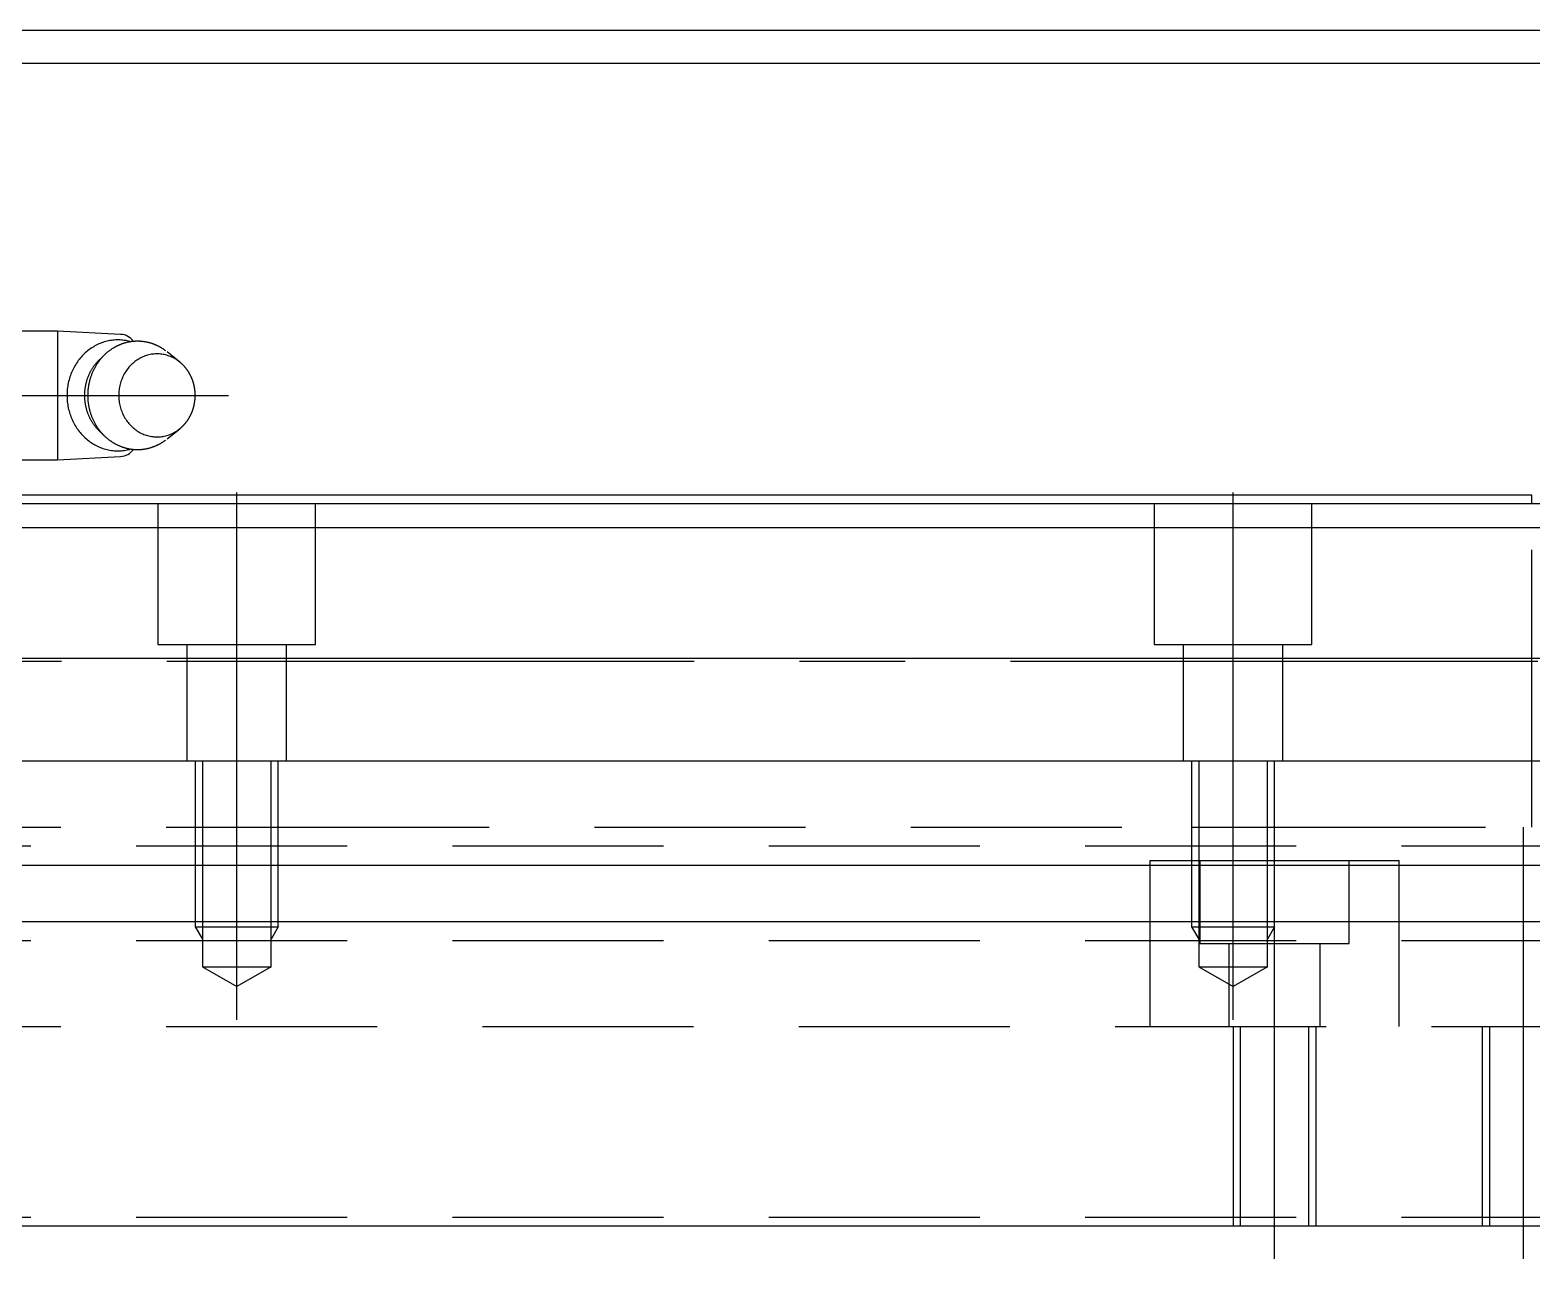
# Model space of a CAD drawing. Extents: x -94 to 676, y -24 to 368.
# Drawn here: x 307.6 to 398, y -2 to 72 of the extents above; entities that cross this region are included whole.
import ezdxf

# ---------------------------------------------------------------- set-up
doc = ezdxf.new("R2010")
doc.units = 0
doc.linetypes.add('CENTER', pattern=[50.8, 31.75, -6.35, 6.35, -6.35])
doc.linetypes.add('DASHED', pattern=[19.05, 12.7, -6.35])
doc.layers.get('0').update_dxf_attribs({"linetype": 'CONTINUOUS'})
doc.layers.add('CENTER', color=1, linetype='CENTER')

msp = doc.modelspace()

# ---------------------------------------------------------------- linework, layer by layer
at = {"color": 7, "linetype": 'CONTINUOUS'}
for p, q in [((305, 72), (474, 72)), ((305, 70), (466, 70)), ((309.2, 53.875), (307, 53.875)), ((309.2, 53.875), (309.2, 46.125)), ((313.008, 53.675), (309.2, 53.875)), ((316.572, 52.006), (315.817, 52.616)), ((312.024, 52.427), (311.699, 52.111)), ((315.817, 47.384), (316.572, 47.994)), ((311.699, 47.889), (312.024, 47.573)), ((309.2, 46.125), (313.008, 46.325)), ((307, 46.125), (309.2, 46.125)), ((398, 44), (304.5, 44)), ((304.5, 43.5), (460, 43.5)), ((398, 43.5), (398, 44)), ((304.5, 42.043), (460, 42.043)), ((304.5, 34.18), (460, 34.18)), ((0, 28), (460, 28)), ((460, 21.7), (0, 21.7)), ((460, 18.3), (0, 18.3)), ((0, 0), (460, 0))]:
    msp.add_line(p, q, dxfattribs=at)
at = {"color": 3, "linetype": 'DASHED'}
for p, q in [((315.25, 43.5), (315.25, 35)), ((324.75, 35), (324.75, 43.5)), ((375.25, 43.5), (375.25, 35)), ((384.75, 35), (384.75, 43.5)), ((398, 28), (398, 43.5)), ((315.25, 35), (320, 35)), ((317, 35), (317, 28)), ((320, 35), (324.75, 35)), ((323, 28), (323, 35)), ((375.25, 35), (380, 35)), ((377, 35), (377, 28)), ((380, 35), (384.75, 35)), ((383, 28), (383, 35)), ((317.5, 28), (317.5, 21.7)), ((317.933, 28), (317.933, 18)), ((322.067, 18), (322.067, 28)), ((322.5, 21.7), (322.5, 28)), ((377.5, 28), (377.5, 21.7)), ((377.933, 28), (377.933, 18)), ((382.067, 18), (382.067, 28)), ((382.5, 21.7), (382.5, 28)), ((398, 24), (398, 28)), ((296.708, 24), (317.5, 24)), ((317.5, 24), (322.5, 24)), ((322.5, 24), (377.5, 24)), ((377.5, 24), (382.5, 24)), ((382.5, 24), (398, 24)), ((460, 22.85), (0, 22.85)), ((375, 22), (377.5, 22)), ((375, 21.7), (375, 22)), ((377.5, 22), (382.5, 22)), ((378, 22), (378, 17)), ((382.5, 22), (390, 22)), ((387, 17), (387, 22)), ((390, 21.7), (390, 22)), ((317.5, 21.7), (317.5, 18.3)), ((322.5, 18.3), (322.5, 21.7)), ((375, 18.3), (375, 21.7)), ((377.5, 21.7), (377.5, 18.3)), ((382.5, 18.3), (382.5, 21.7)), ((390, 18.3), (390, 21.7)), ((317.5, 18.3), (317.5, 18)), ((322.5, 18), (322.5, 18.3)), ((375, 12), (375, 18.3)), ((377.5, 18.3), (377.5, 18)), ((382.5, 18), (382.5, 18.3)), ((382.5, 18), (382.5, 18.3)), ((390, 12), (390, 18.3)), ((317.5, 18), (317.933, 17.25)), ((317.5, 18), (322.5, 18)), ((317.933, 18), (317.933, 15.6)), ((322.067, 15.6), (322.067, 18)), ((322.5, 18), (322.067, 17.25)), ((377.5, 18), (377.933, 17.25)), ((377.5, 18), (382.5, 18)), ((377.933, 18), (377.933, 15.6)), ((382.067, 15.6), (382.067, 18)), ((382.5, 18), (382.067, 17.25)), ((460, 17.15), (0, 17.15)), ((378, 17), (387, 17)), ((379.75, 17), (379.75, 12)), ((385.25, 12), (385.25, 17)), ((317.933, 15.6), (320, 14.407)), ((317.933, 15.6), (322.067, 15.6)), ((322.067, 15.6), (320, 14.407)), ((377.933, 15.6), (380, 14.407)), ((377.933, 15.6), (382.067, 15.6)), ((382.067, 15.6), (380, 14.407)), ((296.708, 12), (403.292, 12)), ((380, 12), (380, 0)), ((380.433, 12), (380.433, 0)), ((384.567, 0), (384.567, 12)), ((385, 0), (385, 12)), ((395, 12), (395, 0)), ((395.433, 12), (395.433, 0)), ((460, 0.5), (6.5, 0.5))]:
    msp.add_line(p, q, dxfattribs=at)
at = {"color": 7, "linetype": 'CONTINUOUS'}
for points in [[(313.573, 53.248, 0), (313.488, 53.268, 0), (313.403, 53.286, 0), (313.318, 53.302, 0), (313.232, 53.315, 0), (313.145, 53.325, 0), (313.059, 53.333, 0), (312.972, 53.337, 0), (312.885, 53.34, 0), (312.799, 53.34, 0), (312.712, 53.336, 0), (312.625, 53.331, 0), (312.539, 53.322, 0), (312.453, 53.311, 0), (312.367, 53.298, 0), (312.281, 53.282, 0), (312.196, 53.263, 0), (312.112, 53.241, 0), (312.028, 53.217, 0), (311.944, 53.19, 0), (311.862, 53.161, 0), (311.78, 53.13, 0), (311.699, 53.095, 0), (311.619, 53.059, 0), (311.54, 53.02, 0), (311.462, 52.978, 0), (311.386, 52.934, 0), (311.31, 52.888, 0), (311.236, 52.84, 0), (311.162, 52.789, 0), (311.091, 52.736, 0), (311.02, 52.681, 0), (310.951, 52.623, 0), (310.884, 52.564, 0), (310.818, 52.502, 0), (310.754, 52.439, 0), (310.691, 52.374, 0), (310.631, 52.306, 0), (310.572, 52.237, 0), (310.514, 52.166, 0), (310.459, 52.094, 0), (310.405, 52.019, 0), (310.354, 51.944, 0), (310.304, 51.866, 0), (310.257, 51.787, 0), (310.212, 51.707, 0), (310.168, 51.625, 0), (310.127, 51.542, 0), (310.088, 51.458, 0), (310.051, 51.372, 0), (310.017, 51.286, 0), (309.985, 51.198, 0), (309.955, 51.11, 0), (309.927, 51.021, 0), (309.902, 50.93, 0), (309.879, 50.84, 0), (309.858, 50.748, 0), (309.84, 50.656, 0), (309.824, 50.563, 0), (309.81, 50.47, 0), (309.799, 50.376, 0), (309.791, 50.282, 0), (309.785, 50.188, 0), (309.781, 50.094, 0), (309.78, 50, 0), (309.781, 49.906, 0), (309.785, 49.812, 0), (309.791, 49.718, 0), (309.799, 49.624, 0), (309.81, 49.53, 0), (309.824, 49.437, 0), (309.84, 49.344, 0), (309.858, 49.252, 0), (309.879, 49.16, 0), (309.902, 49.07, 0), (309.927, 48.979, 0), (309.955, 48.89, 0), (309.985, 48.802, 0), (310.017, 48.714, 0), (310.051, 48.628, 0), (310.088, 48.542, 0), (310.127, 48.458, 0), (310.168, 48.375, 0), (310.212, 48.293, 0), (310.257, 48.213, 0), (310.304, 48.134, 0), (310.354, 48.056, 0), (310.405, 47.981, 0), (310.459, 47.906, 0), (310.514, 47.834, 0), (310.572, 47.763, 0), (310.631, 47.694, 0), (310.691, 47.626, 0), (310.754, 47.561, 0), (310.818, 47.498, 0), (310.884, 47.436, 0), (310.951, 47.377, 0), (311.02, 47.319, 0), (311.091, 47.264, 0), (311.162, 47.211, 0), (311.236, 47.16, 0), (311.31, 47.112, 0), (311.386, 47.066, 0), (311.462, 47.022, 0), (311.54, 46.98, 0), (311.619, 46.941, 0), (311.699, 46.905, 0), (311.78, 46.87, 0), (311.862, 46.839, 0), (311.944, 46.81, 0), (312.028, 46.783, 0), (312.112, 46.759, 0), (312.196, 46.737, 0), (312.281, 46.718, 0), (312.367, 46.702, 0), (312.453, 46.689, 0), (312.539, 46.678, 0), (312.625, 46.669, 0), (312.712, 46.664, 0), (312.799, 46.66, 0), (312.885, 46.66, 0), (312.972, 46.663, 0), (313.059, 46.667, 0), (313.145, 46.675, 0), (313.232, 46.685, 0), (313.318, 46.698, 0), (313.403, 46.714, 0), (313.488, 46.732, 0), (313.573, 46.752, 0)], [(312.117, 52.514, 0), (312.085, 52.486, 0), (312.054, 52.456, 0), (312.023, 52.427, 0), (311.992, 52.397, 0), (311.962, 52.366, 0), (311.932, 52.335, 0), (311.903, 52.303, 0), (311.874, 52.271, 0), (311.845, 52.239, 0), (311.817, 52.206, 0), (311.789, 52.173, 0), (311.762, 52.139, 0), (311.735, 52.105, 0), (311.709, 52.071, 0), (311.683, 52.036, 0), (311.657, 52.001, 0), (311.632, 51.965, 0), (311.607, 51.929, 0), (311.583, 51.892, 0), (311.559, 51.856, 0), (311.536, 51.819, 0), (311.513, 51.781, 0), (311.491, 51.744, 0), (311.469, 51.706, 0), (311.448, 51.667, 0), (311.427, 51.628, 0), (311.407, 51.589, 0), (311.387, 51.55, 0), (311.367, 51.51, 0), (311.348, 51.471, 0), (311.33, 51.43, 0), (311.312, 51.39, 0), (311.295, 51.349, 0), (311.278, 51.308, 0), (311.262, 51.267, 0), (311.246, 51.225, 0), (311.231, 51.184, 0), (311.216, 51.142, 0), (311.202, 51.1, 0), (311.188, 51.057, 0), (311.175, 51.015, 0), (311.162, 50.972, 0), (311.15, 50.929, 0), (311.139, 50.886, 0), (311.128, 50.843, 0), (311.117, 50.799, 0), (311.107, 50.756, 0), (311.098, 50.712, 0), (311.089, 50.668, 0), (311.081, 50.624, 0), (311.074, 50.58, 0), (311.067, 50.536, 0), (311.06, 50.492, 0), (311.054, 50.447, 0), (311.049, 50.403, 0), (311.044, 50.358, 0), (311.04, 50.314, 0), (311.036, 50.269, 0), (311.033, 50.224, 0), (311.03, 50.179, 0), (311.028, 50.135, 0), (311.027, 50.09, 0), (311.026, 50.045, 0), (311.026, 50, 0), (311.026, 49.955, 0), (311.027, 49.91, 0), (311.028, 49.865, 0), (311.03, 49.821, 0), (311.033, 49.776, 0), (311.036, 49.731, 0), (311.04, 49.686, 0), (311.044, 49.642, 0), (311.049, 49.597, 0), (311.054, 49.553, 0), (311.06, 49.508, 0), (311.067, 49.464, 0), (311.074, 49.42, 0), (311.081, 49.376, 0), (311.089, 49.332, 0), (311.098, 49.288, 0), (311.107, 49.244, 0), (311.117, 49.201, 0), (311.128, 49.157, 0), (311.139, 49.114, 0), (311.15, 49.071, 0), (311.162, 49.028, 0), (311.175, 48.985, 0), (311.188, 48.943, 0), (311.202, 48.9, 0), (311.216, 48.858, 0), (311.231, 48.816, 0), (311.246, 48.775, 0), (311.262, 48.733, 0), (311.278, 48.692, 0), (311.295, 48.651, 0), (311.312, 48.61, 0), (311.33, 48.57, 0), (311.348, 48.529, 0), (311.367, 48.49, 0), (311.387, 48.45, 0), (311.407, 48.411, 0), (311.427, 48.372, 0), (311.448, 48.333, 0), (311.469, 48.294, 0), (311.491, 48.256, 0), (311.513, 48.219, 0), (311.536, 48.181, 0), (311.559, 48.144, 0), (311.583, 48.108, 0), (311.607, 48.071, 0), (311.632, 48.035, 0), (311.657, 47.999, 0), (311.683, 47.964, 0), (311.709, 47.929, 0), (311.735, 47.895, 0), (311.762, 47.861, 0), (311.789, 47.827, 0), (311.817, 47.794, 0), (311.845, 47.761, 0), (311.874, 47.729, 0), (311.903, 47.697, 0), (311.932, 47.665, 0), (311.962, 47.634, 0), (311.992, 47.603, 0), (312.023, 47.573, 0), (312.054, 47.544, 0), (312.085, 47.514, 0), (312.117, 47.486, 0)], [(315.722, 52.69, 0), (315.697, 52.708, 0), (315.672, 52.727, 0), (315.646, 52.744, 0), (315.621, 52.762, 0), (315.595, 52.779, 0), (315.569, 52.796, 0), (315.543, 52.813, 0), (315.517, 52.83, 0), (315.491, 52.846, 0), (315.464, 52.862, 0), (315.437, 52.877, 0), (315.411, 52.892, 0), (315.384, 52.907, 0), (315.357, 52.922, 0), (315.33, 52.937, 0), (315.302, 52.951, 0), (315.275, 52.965, 0), (315.247, 52.978, 0), (315.22, 52.991, 0), (315.192, 53.004, 0), (315.164, 53.017, 0), (315.136, 53.029, 0), (315.108, 53.041, 0), (315.079, 53.053, 0), (315.051, 53.064, 0), (315.022, 53.075, 0), (314.994, 53.086, 0), (314.965, 53.096, 0), (314.936, 53.106, 0), (314.908, 53.116, 0), (314.879, 53.126, 0), (314.85, 53.135, 0), (314.82, 53.144, 0), (314.791, 53.152, 0), (314.762, 53.161, 0), (314.733, 53.169, 0), (314.703, 53.176, 0), (314.674, 53.183, 0), (314.644, 53.19, 0), (314.614, 53.197, 0), (314.585, 53.203, 0), (314.555, 53.209, 0), (314.525, 53.215, 0), (314.495, 53.22, 0), (314.465, 53.225, 0), (314.435, 53.23, 0), (314.405, 53.234, 0), (314.375, 53.238, 0), (314.345, 53.242, 0), (314.315, 53.245, 0), (314.285, 53.248, 0), (314.255, 53.251, 0), (314.225, 53.253, 0), (314.195, 53.255, 0), (314.164, 53.257, 0), (314.134, 53.258, 0), (314.104, 53.259, 0), (314.074, 53.26, 0), (314.043, 53.26, 0), (314.013, 53.26, 0), (313.983, 53.26, 0), (313.953, 53.259, 0), (313.922, 53.258, 0), (313.892, 53.257, 0), (313.862, 53.255, 0), (313.832, 53.253, 0), (313.802, 53.251, 0), (313.772, 53.248, 0), (313.741, 53.245, 0), (313.711, 53.242, 0), (313.681, 53.238, 0), (313.651, 53.234, 0), (313.621, 53.23, 0), (313.591, 53.225, 0), (313.561, 53.221, 0), (313.532, 53.215, 0), (313.502, 53.21, 0), (313.472, 53.204, 0), (313.442, 53.198, 0), (313.413, 53.191, 0), (313.383, 53.184, 0), (313.354, 53.177, 0), (313.324, 53.169, 0), (313.295, 53.162, 0), (313.265, 53.153, 0), (313.236, 53.145, 0), (313.207, 53.136, 0), (313.178, 53.127, 0), (313.149, 53.117, 0), (313.12, 53.108, 0), (313.091, 53.098, 0), (313.063, 53.087, 0), (313.034, 53.077, 0), (313.006, 53.066, 0), (312.977, 53.054, 0), (312.949, 53.042, 0), (312.921, 53.031, 0), (312.893, 53.018, 0), (312.865, 53.006, 0), (312.837, 52.993, 0), (312.809, 52.98, 0), (312.782, 52.966, 0), (312.754, 52.952, 0), (312.727, 52.938, 0), (312.7, 52.924, 0), (312.673, 52.909, 0), (312.646, 52.894, 0), (312.619, 52.879, 0), (312.592, 52.864, 0), (312.566, 52.848, 0), (312.539, 52.831, 0), (312.513, 52.815, 0), (312.487, 52.798, 0), (312.461, 52.781, 0), (312.435, 52.764, 0), (312.41, 52.746, 0), (312.384, 52.729, 0), (312.359, 52.711, 0), (312.334, 52.692, 0), (312.309, 52.673, 0), (312.285, 52.654, 0), (312.26, 52.635, 0), (312.236, 52.616, 0), (312.211, 52.596, 0), (312.187, 52.576, 0), (312.164, 52.556, 0), (312.14, 52.535, 0), (312.117, 52.514, 0)], [(316.499, 52.063, 0), (316.434, 52.109, 0), (316.367, 52.154, 0), (316.299, 52.196, 0), (316.23, 52.235, 0), (316.16, 52.272, 0), (316.088, 52.306, 0), (316.016, 52.337, 0), (315.942, 52.366, 0), (315.868, 52.392, 0), (315.793, 52.415, 0), (315.717, 52.436, 0), (315.641, 52.453, 0), (315.564, 52.468, 0), (315.487, 52.48, 0), (315.409, 52.489, 0), (315.331, 52.496, 0), (315.253, 52.499, 0), (315.175, 52.5, 0), (315.097, 52.498, 0), (315.019, 52.492, 0), (314.941, 52.484, 0), (314.864, 52.473, 0), (314.787, 52.46, 0), (314.71, 52.443, 0), (314.634, 52.424, 0), (314.559, 52.401, 0), (314.484, 52.377, 0), (314.411, 52.349, 0), (314.338, 52.319, 0), (314.266, 52.285, 0), (314.195, 52.25, 0), (314.125, 52.211, 0), (314.057, 52.171, 0), (313.99, 52.127, 0), (313.924, 52.081, 0), (313.86, 52.033, 0), (313.797, 51.983, 0), (313.736, 51.93, 0), (313.677, 51.875, 0), (313.619, 51.818, 0), (313.563, 51.759, 0), (313.509, 51.697, 0), (313.457, 51.634, 0), (313.407, 51.569, 0), (313.359, 51.502, 0), (313.313, 51.434, 0), (313.27, 51.363, 0), (313.228, 51.291, 0), (313.189, 51.218, 0), (313.152, 51.143, 0), (313.118, 51.067, 0), (313.086, 50.99, 0), (313.056, 50.911, 0), (313.029, 50.832, 0), (313.004, 50.752, 0), (312.982, 50.67, 0), (312.962, 50.588, 0), (312.945, 50.505, 0), (312.931, 50.422, 0), (312.919, 50.338, 0), (312.909, 50.254, 0), (312.903, 50.169, 0), (312.899, 50.085, 0), (312.897, 50, 0), (312.899, 49.915, 0), (312.903, 49.831, 0), (312.909, 49.746, 0), (312.919, 49.662, 0), (312.931, 49.578, 0), (312.945, 49.495, 0), (312.962, 49.412, 0), (312.982, 49.33, 0), (313.004, 49.248, 0), (313.029, 49.168, 0), (313.056, 49.089, 0), (313.086, 49.01, 0), (313.118, 48.933, 0), (313.152, 48.857, 0), (313.189, 48.782, 0), (313.228, 48.709, 0), (313.27, 48.637, 0), (313.313, 48.566, 0), (313.359, 48.498, 0), (313.407, 48.431, 0), (313.457, 48.366, 0), (313.509, 48.303, 0), (313.563, 48.241, 0), (313.619, 48.182, 0), (313.677, 48.125, 0), (313.736, 48.07, 0), (313.797, 48.017, 0), (313.86, 47.967, 0), (313.924, 47.919, 0), (313.99, 47.873, 0), (314.057, 47.829, 0), (314.125, 47.789, 0), (314.195, 47.75, 0), (314.266, 47.715, 0), (314.338, 47.681, 0), (314.411, 47.651, 0), (314.484, 47.623, 0), (314.559, 47.599, 0), (314.634, 47.576, 0), (314.71, 47.557, 0), (314.787, 47.54, 0), (314.864, 47.527, 0), (314.941, 47.516, 0), (315.019, 47.508, 0), (315.097, 47.502, 0), (315.175, 47.5, 0), (315.253, 47.501, 0), (315.331, 47.504, 0), (315.409, 47.511, 0), (315.487, 47.52, 0), (315.564, 47.532, 0), (315.641, 47.547, 0), (315.717, 47.564, 0), (315.793, 47.585, 0), (315.868, 47.608, 0), (315.942, 47.634, 0), (316.016, 47.663, 0), (316.088, 47.694, 0), (316.16, 47.728, 0), (316.23, 47.765, 0), (316.299, 47.804, 0), (316.367, 47.846, 0), (316.434, 47.891, 0), (316.499, 47.937, 0)], [(311.78, 52.187, 0), (311.752, 52.162, 0), (311.725, 52.136, 0), (311.698, 52.11, 0), (311.671, 52.084, 0), (311.645, 52.057, 0), (311.619, 52.03, 0), (311.594, 52.003, 0), (311.568, 51.975, 0), (311.544, 51.947, 0), (311.519, 51.918, 0), (311.495, 51.889, 0), (311.471, 51.86, 0), (311.448, 51.831, 0), (311.425, 51.801, 0), (311.402, 51.77, 0), (311.38, 51.74, 0), (311.358, 51.709, 0), (311.337, 51.677, 0), (311.316, 51.646, 0), (311.295, 51.614, 0), (311.275, 51.582, 0), (311.255, 51.549, 0), (311.235, 51.516, 0), (311.216, 51.483, 0), (311.198, 51.45, 0), (311.18, 51.416, 0), (311.162, 51.382, 0), (311.145, 51.348, 0), (311.128, 51.313, 0), (311.111, 51.279, 0), (311.095, 51.244, 0), (311.08, 51.209, 0), (311.065, 51.173, 0), (311.05, 51.138, 0), (311.036, 51.102, 0), (311.022, 51.066, 0), (311.009, 51.029, 0), (310.996, 50.993, 0), (310.984, 50.956, 0), (310.972, 50.92, 0), (310.96, 50.883, 0), (310.95, 50.845, 0), (310.939, 50.808, 0), (310.929, 50.771, 0), (310.92, 50.733, 0), (310.91, 50.695, 0), (310.902, 50.657, 0), (310.894, 50.619, 0), (310.886, 50.581, 0), (310.879, 50.543, 0), (310.872, 50.505, 0), (310.866, 50.466, 0), (310.861, 50.428, 0), (310.855, 50.389, 0), (310.851, 50.35, 0), (310.847, 50.312, 0), (310.843, 50.273, 0), (310.84, 50.234, 0), (310.837, 50.195, 0), (310.835, 50.156, 0), (310.833, 50.117, 0), (310.832, 50.078, 0), (310.831, 50.039, 0), (310.831, 50, 0), (310.831, 49.961, 0), (310.832, 49.922, 0), (310.833, 49.883, 0), (310.835, 49.844, 0), (310.837, 49.805, 0), (310.84, 49.766, 0), (310.843, 49.727, 0), (310.847, 49.688, 0), (310.851, 49.65, 0), (310.855, 49.611, 0), (310.861, 49.572, 0), (310.866, 49.534, 0), (310.872, 49.495, 0), (310.879, 49.457, 0), (310.886, 49.419, 0), (310.894, 49.381, 0), (310.902, 49.343, 0), (310.91, 49.305, 0), (310.92, 49.267, 0), (310.929, 49.229, 0), (310.939, 49.192, 0), (310.95, 49.155, 0), (310.96, 49.117, 0), (310.972, 49.08, 0), (310.984, 49.044, 0), (310.996, 49.007, 0), (311.009, 48.971, 0), (311.022, 48.934, 0), (311.036, 48.898, 0), (311.05, 48.862, 0), (311.065, 48.827, 0), (311.08, 48.791, 0), (311.095, 48.756, 0), (311.111, 48.721, 0), (311.128, 48.687, 0), (311.145, 48.652, 0), (311.162, 48.618, 0), (311.18, 48.584, 0), (311.198, 48.55, 0), (311.216, 48.517, 0), (311.235, 48.484, 0), (311.255, 48.451, 0), (311.275, 48.418, 0), (311.295, 48.386, 0), (311.316, 48.354, 0), (311.337, 48.323, 0), (311.358, 48.291, 0), (311.38, 48.26, 0), (311.402, 48.23, 0), (311.425, 48.199, 0), (311.448, 48.169, 0), (311.471, 48.14, 0), (311.495, 48.111, 0), (311.519, 48.082, 0), (311.544, 48.053, 0), (311.568, 48.025, 0), (311.594, 47.997, 0), (311.619, 47.97, 0), (311.645, 47.943, 0), (311.671, 47.916, 0), (311.698, 47.89, 0), (311.725, 47.864, 0), (311.752, 47.838, 0), (311.78, 47.813, 0)], [(317.5, 50, 0), (317.5, 50.019, 0), (317.5, 50.038, 0), (317.499, 50.057, 0), (317.499, 50.076, 0), (317.498, 50.095, 0), (317.498, 50.114, 0), (317.497, 50.133, 0), (317.496, 50.151, 0), (317.495, 50.17, 0), (317.493, 50.189, 0), (317.492, 50.208, 0), (317.49, 50.227, 0), (317.489, 50.246, 0), (317.487, 50.265, 0), (317.485, 50.284, 0), (317.483, 50.303, 0), (317.481, 50.321, 0), (317.479, 50.34, 0), (317.476, 50.359, 0), (317.474, 50.378, 0), (317.471, 50.396, 0), (317.468, 50.415, 0), (317.465, 50.434, 0), (317.462, 50.452, 0), (317.459, 50.471, 0), (317.455, 50.49, 0), (317.452, 50.508, 0), (317.448, 50.527, 0), (317.445, 50.545, 0), (317.441, 50.564, 0), (317.437, 50.582, 0), (317.433, 50.601, 0), (317.428, 50.619, 0), (317.424, 50.637, 0), (317.419, 50.656, 0), (317.415, 50.674, 0), (317.41, 50.692, 0), (317.405, 50.71, 0), (317.4, 50.728, 0), (317.395, 50.747, 0), (317.39, 50.765, 0), (317.384, 50.783, 0), (317.379, 50.801, 0), (317.373, 50.819, 0), (317.367, 50.837, 0), (317.361, 50.854, 0), (317.355, 50.872, 0), (317.349, 50.89, 0), (317.343, 50.907, 0), (317.337, 50.925, 0), (317.33, 50.943, 0), (317.323, 50.96, 0), (317.317, 50.978, 0), (317.31, 50.995, 0), (317.303, 51.013, 0), (317.296, 51.03, 0), (317.288, 51.047, 0), (317.281, 51.064, 0), (317.274, 51.081, 0), (317.266, 51.098, 0), (317.258, 51.115, 0), (317.25, 51.132, 0), (317.242, 51.149, 0), (317.234, 51.166, 0), (317.226, 51.183, 0), (317.218, 51.199, 0), (317.209, 51.216, 0), (317.201, 51.233, 0), (317.192, 51.249, 0), (317.183, 51.265, 0), (317.175, 51.282, 0), (317.166, 51.298, 0), (317.156, 51.314, 0), (317.147, 51.33, 0), (317.138, 51.346, 0), (317.128, 51.362, 0), (317.119, 51.378, 0), (317.109, 51.394, 0), (317.099, 51.409, 0), (317.09, 51.425, 0), (317.08, 51.441, 0), (317.069, 51.456, 0), (317.059, 51.471, 0), (317.049, 51.487, 0), (317.038, 51.502, 0), (317.028, 51.517, 0), (317.017, 51.532, 0), (317.007, 51.547, 0), (316.996, 51.562, 0), (316.985, 51.577, 0), (316.974, 51.591, 0), (316.963, 51.606, 0), (316.951, 51.62, 0), (316.94, 51.635, 0), (316.928, 51.649, 0), (316.917, 51.663, 0), (316.905, 51.677, 0), (316.894, 51.691, 0), (316.882, 51.705, 0), (316.87, 51.719, 0), (316.858, 51.733, 0), (316.846, 51.746, 0), (316.833, 51.76, 0), (316.821, 51.773, 0), (316.809, 51.786, 0), (316.796, 51.8, 0), (316.783, 51.813, 0), (316.771, 51.826, 0), (316.758, 51.839, 0), (316.745, 51.852, 0), (316.732, 51.864, 0), (316.719, 51.877, 0), (316.706, 51.889, 0), (316.693, 51.902, 0), (316.679, 51.914, 0), (316.666, 51.926, 0), (316.652, 51.938, 0), (316.639, 51.95, 0), (316.625, 51.962, 0), (316.612, 51.973, 0), (316.598, 51.985, 0), (316.584, 51.996, 0), (316.57, 52.008, 0), (316.556, 52.019, 0), (316.542, 52.03, 0), (316.527, 52.041, 0), (316.513, 52.052, 0), (316.499, 52.063, 0)], [(316.499, 47.937, 0), (316.513, 47.948, 0), (316.527, 47.959, 0), (316.542, 47.97, 0), (316.556, 47.981, 0), (316.57, 47.992, 0), (316.584, 48.004, 0), (316.598, 48.015, 0), (316.612, 48.027, 0), (316.625, 48.038, 0), (316.639, 48.05, 0), (316.652, 48.062, 0), (316.666, 48.074, 0), (316.679, 48.086, 0), (316.693, 48.098, 0), (316.706, 48.111, 0), (316.719, 48.123, 0), (316.732, 48.136, 0), (316.745, 48.148, 0), (316.758, 48.161, 0), (316.771, 48.174, 0), (316.783, 48.187, 0), (316.796, 48.2, 0), (316.809, 48.214, 0), (316.821, 48.227, 0), (316.833, 48.24, 0), (316.846, 48.254, 0), (316.858, 48.267, 0), (316.87, 48.281, 0), (316.882, 48.295, 0), (316.894, 48.309, 0), (316.905, 48.323, 0), (316.917, 48.337, 0), (316.928, 48.351, 0), (316.94, 48.365, 0), (316.951, 48.38, 0), (316.963, 48.394, 0), (316.974, 48.409, 0), (316.985, 48.423, 0), (316.996, 48.438, 0), (317.007, 48.453, 0), (317.017, 48.468, 0), (317.028, 48.483, 0), (317.038, 48.498, 0), (317.049, 48.513, 0), (317.059, 48.529, 0), (317.069, 48.544, 0), (317.08, 48.559, 0), (317.09, 48.575, 0), (317.099, 48.591, 0), (317.109, 48.606, 0), (317.119, 48.622, 0), (317.128, 48.638, 0), (317.138, 48.654, 0), (317.147, 48.67, 0), (317.156, 48.686, 0), (317.166, 48.702, 0), (317.175, 48.718, 0), (317.183, 48.735, 0), (317.192, 48.751, 0), (317.201, 48.767, 0), (317.209, 48.784, 0), (317.218, 48.801, 0), (317.226, 48.817, 0), (317.234, 48.834, 0), (317.242, 48.851, 0), (317.25, 48.868, 0), (317.258, 48.885, 0), (317.266, 48.902, 0), (317.274, 48.919, 0), (317.281, 48.936, 0), (317.288, 48.953, 0), (317.296, 48.97, 0), (317.303, 48.987, 0), (317.31, 49.005, 0), (317.317, 49.022, 0), (317.323, 49.04, 0), (317.33, 49.057, 0), (317.337, 49.075, 0), (317.343, 49.093, 0), (317.349, 49.11, 0), (317.355, 49.128, 0), (317.361, 49.146, 0), (317.367, 49.163, 0), (317.373, 49.181, 0), (317.379, 49.199, 0), (317.384, 49.217, 0), (317.39, 49.235, 0), (317.395, 49.253, 0), (317.4, 49.272, 0), (317.405, 49.29, 0), (317.41, 49.308, 0), (317.415, 49.326, 0), (317.419, 49.344, 0), (317.424, 49.363, 0), (317.428, 49.381, 0), (317.433, 49.399, 0), (317.437, 49.418, 0), (317.441, 49.436, 0), (317.445, 49.455, 0), (317.448, 49.473, 0), (317.452, 49.492, 0), (317.455, 49.51, 0), (317.459, 49.529, 0), (317.462, 49.548, 0), (317.465, 49.566, 0), (317.468, 49.585, 0), (317.471, 49.604, 0), (317.474, 49.622, 0), (317.476, 49.641, 0), (317.479, 49.66, 0), (317.481, 49.679, 0), (317.483, 49.697, 0), (317.485, 49.716, 0), (317.487, 49.735, 0), (317.489, 49.754, 0), (317.49, 49.773, 0), (317.492, 49.792, 0), (317.493, 49.811, 0), (317.495, 49.83, 0), (317.496, 49.849, 0), (317.497, 49.867, 0), (317.498, 49.886, 0), (317.498, 49.905, 0), (317.499, 49.924, 0), (317.499, 49.943, 0), (317.5, 49.962, 0), (317.5, 49.981, 0), (317.5, 50, 0)], [(312.117, 47.486, 0), (312.14, 47.465, 0), (312.164, 47.444, 0), (312.187, 47.424, 0), (312.211, 47.404, 0), (312.236, 47.384, 0), (312.26, 47.365, 0), (312.285, 47.346, 0), (312.309, 47.327, 0), (312.334, 47.308, 0), (312.359, 47.289, 0), (312.384, 47.271, 0), (312.41, 47.254, 0), (312.435, 47.236, 0), (312.461, 47.219, 0), (312.487, 47.202, 0), (312.513, 47.185, 0), (312.539, 47.168, 0), (312.566, 47.152, 0), (312.592, 47.136, 0), (312.619, 47.121, 0), (312.646, 47.106, 0), (312.673, 47.091, 0), (312.7, 47.076, 0), (312.727, 47.062, 0), (312.754, 47.048, 0), (312.782, 47.034, 0), (312.809, 47.02, 0), (312.837, 47.007, 0), (312.865, 46.994, 0), (312.893, 46.982, 0), (312.921, 46.969, 0), (312.949, 46.958, 0), (312.977, 46.946, 0), (313.006, 46.934, 0), (313.034, 46.923, 0), (313.063, 46.913, 0), (313.091, 46.902, 0), (313.12, 46.892, 0), (313.149, 46.883, 0), (313.178, 46.873, 0), (313.207, 46.864, 0), (313.236, 46.855, 0), (313.265, 46.847, 0), (313.295, 46.838, 0), (313.324, 46.831, 0), (313.354, 46.823, 0), (313.383, 46.816, 0), (313.413, 46.809, 0), (313.442, 46.802, 0), (313.472, 46.796, 0), (313.502, 46.79, 0), (313.532, 46.785, 0), (313.561, 46.779, 0), (313.591, 46.775, 0), (313.621, 46.77, 0), (313.651, 46.766, 0), (313.681, 46.762, 0), (313.711, 46.758, 0), (313.741, 46.755, 0), (313.772, 46.752, 0), (313.802, 46.749, 0), (313.832, 46.747, 0), (313.862, 46.745, 0), (313.892, 46.743, 0), (313.922, 46.742, 0), (313.953, 46.741, 0), (313.983, 46.74, 0), (314.013, 46.74, 0), (314.043, 46.74, 0), (314.074, 46.74, 0), (314.104, 46.741, 0), (314.134, 46.742, 0), (314.164, 46.743, 0), (314.195, 46.745, 0), (314.225, 46.747, 0), (314.255, 46.749, 0), (314.285, 46.752, 0), (314.315, 46.755, 0), (314.345, 46.758, 0), (314.375, 46.762, 0), (314.405, 46.766, 0), (314.435, 46.77, 0), (314.465, 46.775, 0), (314.495, 46.78, 0), (314.525, 46.785, 0), (314.555, 46.791, 0), (314.585, 46.797, 0), (314.614, 46.803, 0), (314.644, 46.81, 0), (314.674, 46.817, 0), (314.703, 46.824, 0), (314.733, 46.831, 0), (314.762, 46.839, 0), (314.791, 46.848, 0), (314.82, 46.856, 0), (314.85, 46.865, 0), (314.879, 46.874, 0), (314.908, 46.884, 0), (314.936, 46.894, 0), (314.965, 46.904, 0), (314.994, 46.914, 0), (315.022, 46.925, 0), (315.051, 46.936, 0), (315.079, 46.947, 0), (315.108, 46.959, 0), (315.136, 46.971, 0), (315.164, 46.983, 0), (315.192, 46.996, 0), (315.22, 47.009, 0), (315.247, 47.022, 0), (315.275, 47.035, 0), (315.302, 47.049, 0), (315.33, 47.063, 0), (315.357, 47.078, 0), (315.384, 47.092, 0), (315.411, 47.107, 0), (315.437, 47.123, 0), (315.464, 47.138, 0), (315.491, 47.154, 0), (315.517, 47.17, 0), (315.543, 47.187, 0), (315.569, 47.204, 0), (315.595, 47.221, 0), (315.621, 47.238, 0), (315.646, 47.256, 0), (315.672, 47.273, 0), (315.697, 47.292, 0), (315.722, 47.31, 0)]]:
    msp.add_polyline3d(points, dxfattribs=at)
for centre, start, end in [((312.956, 52.677), 34.87764, 87), ((312.956, 47.323), 273, 325.12236)]:
    msp.add_arc(centre, 1, start, end, dxfattribs=at)
at = {"layer": 'CENTER', "color": 1, "linetype": 'CENTER'}
for p, q in [((302.5, 50), (319.5, 50)), ((320, 12.407), (320, 45.5)), ((380, 12.407), (380, 45.5)), ((11, 34), (480, 34)), ((382.5, -2), (382.5, 24)), ((397.5, -2), (397.5, 24))]:
    msp.add_line(p, q, dxfattribs=at)

doc.saveas('drawing.dxf')
